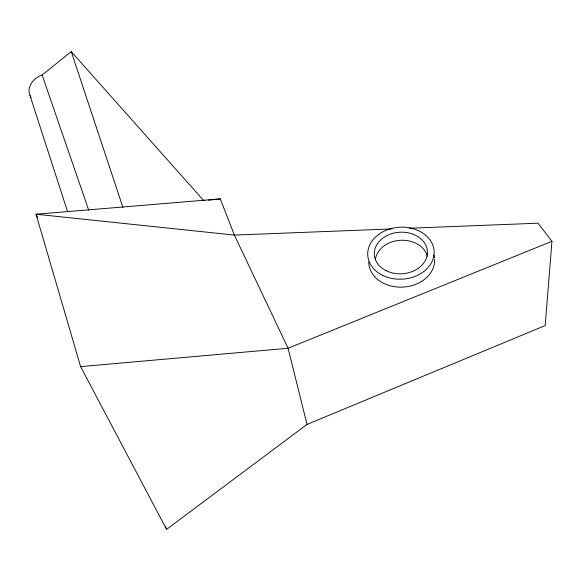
<?xml version="1.0" encoding="UTF-8"?>
<svg xmlns="http://www.w3.org/2000/svg" width="581" height="581" viewBox="0 0 581 581"><rect width="100%" height="100%" fill="white"/><g stroke="black" fill="none" stroke-linecap="round" stroke-linejoin="round"><path stroke-width="0.87" d="M409.3 228.239L538.006 223.206L551.95 241.297L545.189 325.578L307.015 424.42L166.565 529.385L80.606 366.618L36.029 214.215L220.286 198.891L234.368 235.08L288.089 348.259L307.015 424.42M31.163 97.659A19.137 14.939 -16 0 1 42.122 75.014L71.245 51.615L203.67 200.554M551.95 241.297L288.089 348.259L80.606 366.618M203.219 200.743L205.013 200.547M208.608 200.155L220.286 198.891M392.081 228.914L234.368 235.08L36.029 214.215L37.605 217.447M42.122 75.014L88.762 210.278M71.245 51.615L122.911 207.366M30.001 95.589L67.585 211.658M165.73 526.793L166.565 529.385M434.559 259.358A32.943 25.942 -3.3 0 1 402.408 287.13A32.943 25.942 -3.3 0 1 368.739 261.958M433.884 255.146A32.943 25.942 -3.3 0 1 434.392 257.652M375.37 259.678A26.356 20.749 -3.3 0 1 400.12 240.309A26.356 20.749 -3.3 0 1 427.384 256.25M382.748 275.409A33.248 26.007 -3.5 0 0 434.101 253.861A33.248 26.007 -3.5 0 0 385.944 230.323A33.248 26.007 -3.5 0 0 382.748 275.409M386.22 270.724A26.595 20.8 -3.5 0 0 427.384 253.621A26.595 20.8 -3.5 0 0 388.965 234.666A26.595 20.8 -3.5 0 0 386.22 270.724"/></g></svg>
